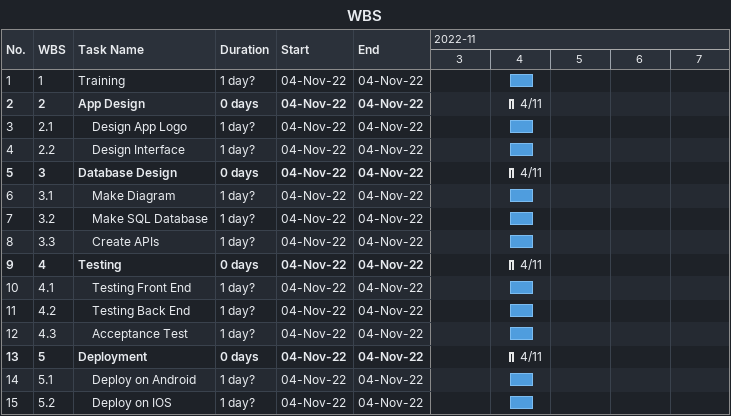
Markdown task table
WBS

| ID | WBS | Task | Duration | Start | Finish |
|---|---|---|---|---|---|
| 1 | 1 | Training | 1d? | 2022-11-04 | 2022-11-04 |
| 2 | 2 | **App Design** | 0d | 2022-11-04 | 2022-11-04 |
| 3 | 2.1 | Design App Logo | 1d? | 2022-11-04 | 2022-11-04 |
| 4 | 2.2 | Design Interface | 1d? | 2022-11-04 | 2022-11-04 |
| 5 | 3 | **Database Design** | 0d | 2022-11-04 | 2022-11-04 |
| 6 | 3.1 | Make Diagram | 1d? | 2022-11-04 | 2022-11-04 |
| 7 | 3.2 | Make SQL Database | 1d? | 2022-11-04 | 2022-11-04 |
| 8 | 3.3 | Create APIs | 1d? | 2022-11-04 | 2022-11-04 |
| 9 | 4 | **Testing** | 0d | 2022-11-04 | 2022-11-04 |
| 10 | 4.1 | Testing Front End | 1d? | 2022-11-04 | 2022-11-04 |
| 11 | 4.2 | Testing Back End | 1d? | 2022-11-04 | 2022-11-04 |
| 12 | 4.3 | Acceptance Test | 1d? | 2022-11-04 | 2022-11-04 |
| 13 | 5 | **Deployment** | 0d | 2022-11-04 | 2022-11-04 |
| 14 | 5.1 | Deploy on Android | 1d? | 2022-11-04 | 2022-11-04 |
| 15 | 5.2 | Deploy on IOS | 1d? | 2022-11-04 | 2022-11-04 |
